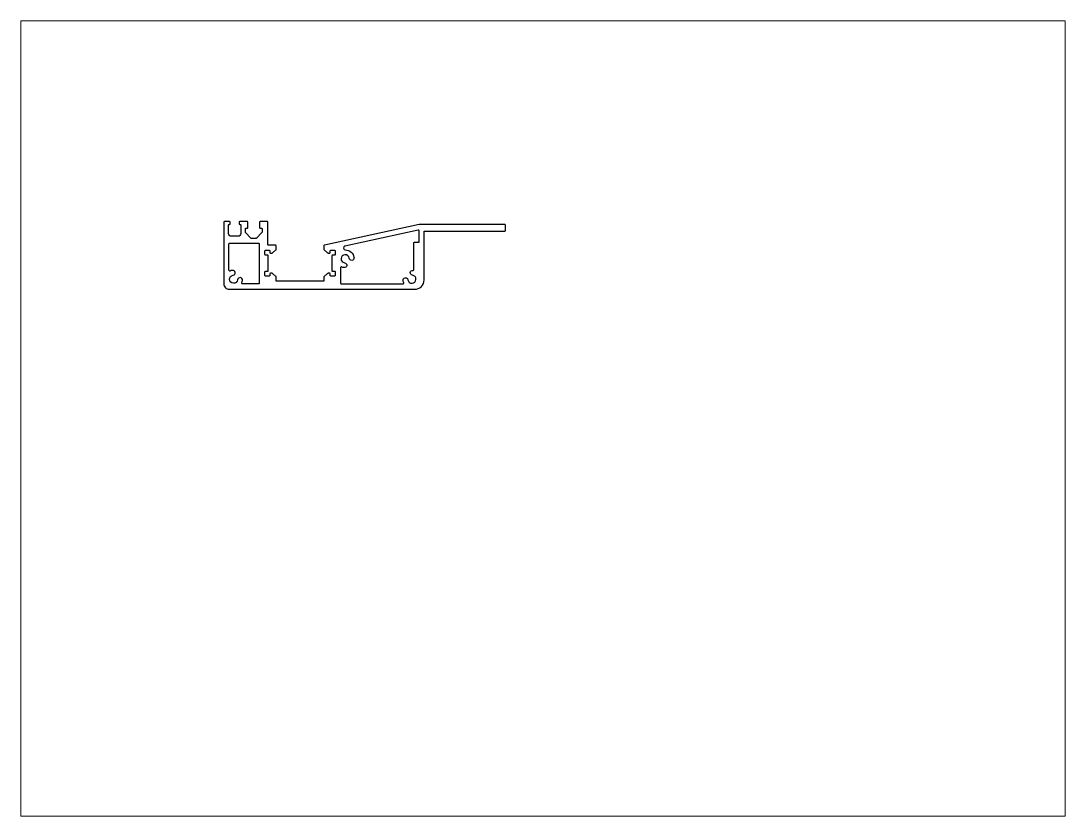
# Paper-space layout 'Layout1' of a CAD drawing. Extents: x 27 to 240, y 20 to 183.
# The model-space entities are those that its viewports show. They can reach past a viewport. Long polylines and large blocks are cut down to what shows.
import ezdxf

# ---------------------------------------------------------------- set-up
doc = ezdxf.new("R2010")
doc.units = 0
doc.header["$LTSCALE"] = 15
doc.layers.get('0').update_dxf_attribs({"linetype": 'CONTINUOUS'})

msp = doc.modelspace()

# ---------------------------------------------------------------- linework, layer by layer
at = {"color": 0, "linetype": 'CONTINUOUS', "ltscale": 10}
for points in [[(111.09, 191.45), (111.71, 191.45, 0.414214), (111.91, 191.65), (111.91, 192.25, -0.414214), (112.11, 192.45), (113.51, 192.45, -0.414214), (113.71, 192.25), (113.71, 190.85, -0.414214), (113.51, 190.65), (112.71, 190.65, 0.414214), (112.51, 190.45), (112.51, 184.95, 0.414214), (112.71, 184.75), (113.51, 184.75, -0.414214), (113.71, 184.55), (113.71, 183.15, -0.414214), (113.51, 182.95), (112.11, 182.95, -0.414214), (111.91, 183.15), (111.91, 183.75, 0.414214), (111.71, 183.95), (111.09, 183.95, 0.179033), (110.96, 183.9), (109.68, 182.81, 0.218944), (109.61, 182.66), (109.61, 181.25, -0.414214), (109.41, 181.05), (92.11, 181.05, -0.414214), (91.91, 181.25), (91.91, 182.66, 0.218944), (91.84, 182.81), (90.57, 183.9, 0.179033), (90.44, 183.95), (89.81, 183.95, 0.414214), (89.61, 183.75), (89.61, 183.15, -0.414214), (89.41, 182.95), (88.01, 182.95, -0.414214), (87.81, 183.15), (87.81, 184.55, -0.414214), (88.01, 184.75), (88.81, 184.75, 0.414214), (89.01, 184.95), (89.01, 190.45, 0.414214), (88.81, 190.65), (88.01, 190.65, -0.414214), (87.81, 190.85), (87.81, 192.25, -0.414214), (88.01, 192.45), (89.41, 192.45, -0.414214), (89.61, 192.25), (89.61, 191.65, 0.414214), (89.81, 191.45), (90.44, 191.45, 0.179033), (90.57, 191.5), (91.84, 192.59, 0.218944), (91.91, 192.74), (91.91, 194.15, 0.414214), (91.71, 194.35), (89.11, 194.35, -0.414214), (88.91, 194.55), (88.91, 202.85, 0.414214), (88.71, 203.05), (86.01, 203.05, 0.414214), (85.81, 202.85), (85.81, 200.85, 0.414214), (86.01, 200.65), (86.51, 200.65, -0.414214), (86.71, 200.45), (86.71, 199.22, -0.184034), (86.66, 199.09), (84.72, 196.91, -0.213876), (84.57, 196.85), (82.75, 196.85, -0.213876), (82.6, 196.91), (80.66, 199.09, -0.184034), (80.61, 199.22), (80.61, 200.45, -0.414214), (80.81, 200.65), (81.31, 200.65, 0.414214), (81.51, 200.85), (81.51, 202.85, 0.414214), (81.31, 203.05), (78.46, 203.05, 0.414214), (78.26, 202.85), (78.26, 202.25, 0.414214), (78.46, 202.05), (78.66, 202.05, -0.414214), (78.86, 201.85), (78.86, 198.65, -0.414214), (77.86, 197.65), (75.36, 197.65, -0.414214), (74.36, 198.65), (74.36, 201.85, -0.414214), (74.56, 202.05), (74.76, 202.05, 0.414214), (74.96, 202.25), (74.96, 202.85, 0.414214), (74.76, 203.05), (72.81, 203.05, 0.414214), (72.61, 202.85), (72.61, 180.05, 0.414214), (74.61, 178.05), (143.11, 178.05, 0.414214), (146.61, 181.55), (146.61, 199.35, -0.414214), (146.81, 199.55), (176.41, 199.55, 0.414214), (176.61, 199.75), (176.61, 201.85, 0.414214), (176.41, 202.05), (144.81, 202.05), (109.77, 194.4, 0.352599), (109.61, 194.21), (109.61, 192.74, 0.218944), (109.68, 192.59), (110.96, 191.5, 0.179033)], [(118.92, 189.52, 2.034888), (117.24, 187.84, -1), (117.01, 186.05, -0.069434), (116.13, 186.3, 0.538591), (115.71, 186.02), (115.71, 180.35, 0.414214), (116.01, 180.05), (138.78, 180.05, 0.53776), (139.06, 180.47, -0.068759), (138.82, 181.34, -1), (140.6, 181.57, 2.034888), (142.28, 183.25, -0.983314), (142.48, 185.04, 0.442149), (142.81, 185.33), (142.81, 195.24, -0.414214), (143.01, 195.44), (144.61, 195.44, 0.414214), (144.81, 195.64), (144.81, 199.63, 0.478635), (144.45, 199.92), (117.36, 194.01, 0.888829), (117.5, 192.63, -0.371357), (120.7, 189.75, -1)], [(77.71, 181.57, -2.034888), (76.03, 183.25, 1), (75.8, 185.03, 0.068801), (74.93, 184.79, -0.537778), (74.51, 185.07), (74.51, 194.85, -0.414214), (74.71, 195.05), (85.51, 195.05, -0.414214), (85.71, 194.85), (85.71, 180.25, -0.414214), (85.51, 180.05), (79.53, 180.05, -0.53776), (79.26, 180.47, 0.068759), (79.5, 181.34, 1)]]:
    msp.add_lwpolyline(points, format="xyb", close=True, dxfattribs=at)

psp = doc.layouts.get("Layout1")

# ---------------------------------------------------------------- viewports
at = {"layer": '0', "color": 0, "linetype": 'BYBLOCK', "ltscale": 0.05}
psp.add_viewport(center=(133.35, 101.6), size=(213.36, 162.56), view_center_point=(190.51, 130.3), view_height=293.8955, dxfattribs=at)

doc.saveas('drawing.dxf')
